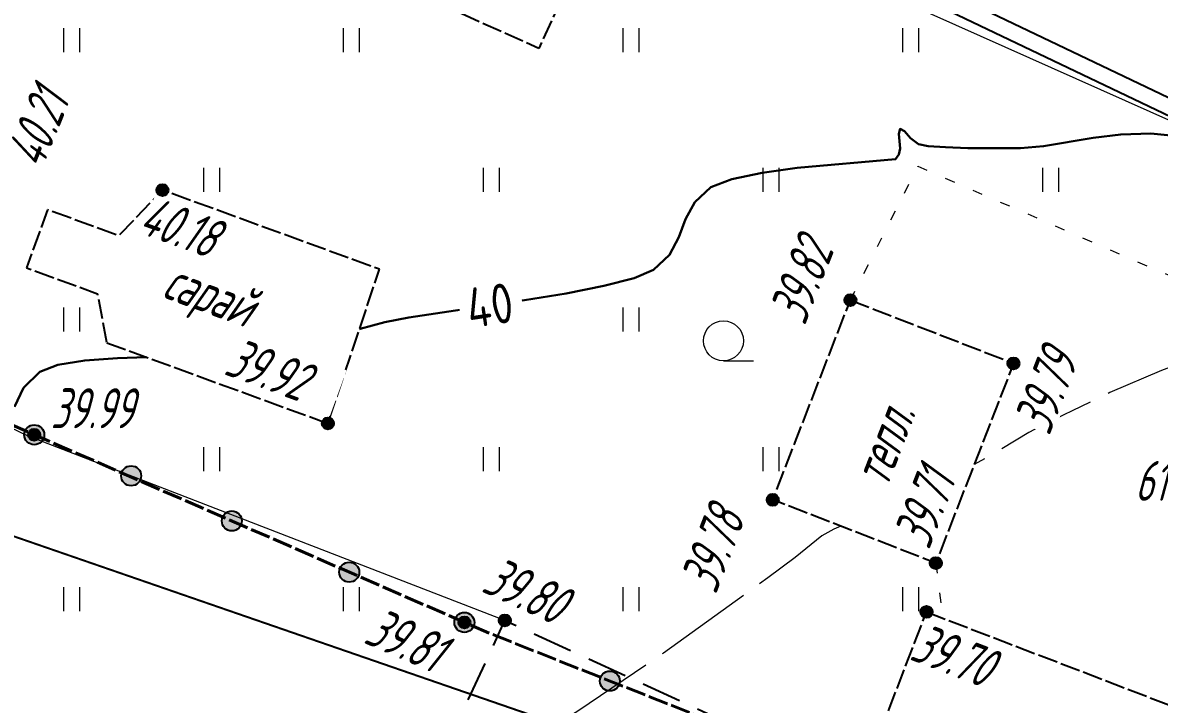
# Model space of a CAD drawing. Extents: x 2208637 to 2213412, y 575334 to 577367.
# Drawn here: x 2211053.77 to 2211082.22, y 576566.66 to 576583.74 of the extents above; entities that cross this region are included whole.
import ezdxf
from ezdxf.enums import TextEntityAlignment as Align

# ---------------------------------------------------------------- set-up
doc = ezdxf.new("R2010")
doc.units = 0
doc.header["$LTSCALE"] = 0.5
for name, pattern in [('2000_16', [1, 1, 0]), ('2000_23', [3, 2, -1]), ('2000_366_2', [1.5, 0.5, -1]), ('500_121_1_2', [1, 1, 0]), ('500_329_3', [6, 5, -1])]:
    doc.linetypes.add(name, pattern=pattern)
doc.layers.get('0').update_dxf_attribs({"lineweight": 25})
for name, color, linetype, lineweight in [('ИИ_ГАЗОПРОВОДЫ', 150, 'Continuous', 25), ('ИИ_ГОРИЗОНТАЛИ_ОСН', 32, 'Continuous', 15), ('ИИ_ГОРИЗОНТАЛИ_УТОЛЩ', 32, 'Continuous', 30), ('ИИ_ГРАНИЦЫ_ЗЕМЛЕПОЛЬЗОВАТЕЛЕЙ', 7, 'Continuous', 25), ('ИИ_ОГРАДЫ', 7, 'Continuous', 25), ('ИИ_ОТМЕТКИ', 7, 'Continuous', 25), ('ИИ_СООРУЖЕНИЯ', 7, 'Continuous', 25), ('ИИ_УГОДЬЯ', 7, 'Continuous', 25)]:
    doc.layers.add(name, color=color, linetype=linetype, lineweight=lineweight)
doc.styles.add('GOST 2.304', font='cs_gost2304.shx', dxfattribs={"width": 0.8, "oblique": 15})
doc.styles.add('VNIPISIMPLEXCUR', font='simplex.shx', dxfattribs={"width": 0.8, "oblique": 15})
doc.linetypes.add('2000_475_1', pattern='A,3,[1,Topography.shx,S=0.5,R=90,X=0,Y=0],0', length=3)
doc.linetypes.add('2000_485_1', pattern='A,34.5,[1,Topography.shx,S=1.5,R=120,X=0.5,Y=-0.87],-0.01,[1,Topography.shx,S=1.5,R=0,X=-0.25,Y=0.43],0,[3,Topography.shx,S=1,R=0,X=0.5,Y=0],-0.01,[1,Topography.shx,S=1.5,R=60,X=0.5,Y=-0.87],-1,34.5', length=70.02)

# ---------------------------------------------------------------- blocks, each defined once
blk = doc.blocks.new('500_401')
at = {"color": 0, "linetype": 'Continuous', "lineweight": -2}
for points in [[(-0.4, 0), (-0.4, 1.2)], [(0.4, 0), (0.4, 1.2)]]:
    blk.add_lwpolyline(points, dxfattribs=at)
blk = doc.blocks.new('500_379')
at = {"color": 0, "linetype": 'Continuous', "lineweight": -2}
blk.add_lwpolyline([(0, -1), (1.5, -1)], dxfattribs=at)
blk.add_circle((0, 0), 1, dxfattribs=at)
blk = doc.blocks.new('500_330_1')
at = {"linetype": 'Continuous', "lineweight": -2}
h = blk.add_hatch(color=0, dxfattribs=at)
h.dxf.hatch_style = 1
edge = h.paths.add_edge_path()
edge.add_arc((0, 0), 0.3, 0, 360)
at = {"color": 0, "linetype": 'Continuous', "lineweight": -2}
blk.add_circle((0, 0), 0.3, dxfattribs=at)
at = {"color": 0, "linetype": 'Continuous', "lineweight": -2, "style": 'GOST 2.304', "flags": 1}
for tag, p in [('Номер', (-1, -1)), ('Номер_рабочей_станции', (-1, -3.5))]:
    blk.add_attdef(tag, text='', height=2, dxfattribs=at).set_placement(p, align=Align.RIGHT)
at = {"color": 0, "linetype": 'Continuous', "lineweight": -2, "style": 'GOST 2.304'}
blk.add_attdef('Высота', (1, -1), '', height=2, dxfattribs=at)
at = {"color": 0, "linetype": 'Continuous', "lineweight": -2, "style": 'GOST 2.304', "flags": 1}
blk.add_attdef('Код', (0, -3.5), '', height=2, dxfattribs=at)
blk = doc.blocks.new('P029AA08E7A954FD2BA961A5E701E21')
at = {"color": 0, "linetype": '2000_485_1', "lineweight": -2, "flags": 128}
blk.add_lwpolyline([(2211023.69, 576553.94), (2211034.86, 576550.47), (2211041.3, 576548.58), (2211053.04, 576545.51), (2211062.58, 576543.5), (2211069.6, 576541.04), (2211098.16, 576530.74), (2211100.55, 576534.91), (2211102.05, 576554.09), (2211033.52, 576577.79)], close=True, dxfattribs=at)
at = {"color": 0, "lineweight": -2, "flags": 1}
for tag in ['Адрес (местоположение) участка', 'Дата постановки на учет', 'Тип объекта', 'Статус записи о ЗУ по справочнику', 'Кадастровый номер, обозначение, учетный номер объекта', 'Кадастровый номер квартала', 'Вид разрешенного использования по классификатору', 'Площадь, кв.м', 'Категория земель', 'Вид использования по документу', 'Кадастровая стоимость']:
    blk.add_attdef(tag, (0, 0), '', height=0.2, dxfattribs=at)
blk = doc.blocks.new('P6182474FC40E432D89E57CF4B959C1')
at = {"color": 0, "linetype": '2000_485_1', "lineweight": -2, "flags": 128}
blk.add_lwpolyline([(2211043.35, 576600.09), (2211092.43, 576576.64), (2211102.72, 576571.01), (2211100.04, 576554.79), (2211033.52, 576577.79)], close=True, dxfattribs=at)
at = {"color": 0, "lineweight": -2, "flags": 1}
for tag in ['Адрес (местоположение) участка', 'Дата постановки на учет', 'Тип объекта', 'Статус записи о ЗУ по справочнику', 'Кадастровый номер, обозначение, учетный номер объекта', 'Кадастровый номер квартала', 'Вид разрешенного использования по классификатору', 'Площадь, кв.м', 'Категория земель', 'Вид использования по документу', 'Кадастровая стоимость']:
    blk.add_attdef(tag, (0, 0), '', height=0.2, dxfattribs=at)
blk = doc.blocks.new('P2D77BC462B3143EBA94363F99996C1')
at = {"color": 0, "linetype": '2000_485_1', "lineweight": -2, "flags": 128}
blk.add_lwpolyline([(2211044.82, 576602.61), (2211095.93, 576580.14), (2211095.37, 576575.68), (2211043.85, 576600.3)], close=True, dxfattribs=at)
at = {"color": 0, "lineweight": -2, "flags": 1}
for tag in ['Адрес (местоположение) участка', 'Дата постановки на учет', 'Тип объекта', 'Статус записи о ЗУ по справочнику', 'Кадастровый номер, обозначение, учетный номер объекта', 'Кадастровый номер квартала', 'Вид разрешенного использования по классификатору', 'Площадь, кв.м', 'Категория земель', 'Вид использования по документу', 'Кадастровая стоимость']:
    blk.add_attdef(tag, (0, 0), '', height=0.2, dxfattribs=at)
blk = doc.blocks.new('*U56')
at = {"color": 7, "true_color": 0xffffff}
blk.add_wipeout([(-1.525, 1.1), (1.625, 1.1), (1.625, -1.1), (-1.525, -1.1)], dxfattribs=at)
at = {"color": 0, "linetype": 'Continuous', "lineweight": -2, "style": 'GOST 2.304'}
blk.add_attdef('Высота', text='', height=2, dxfattribs=at).set_placement((0, 0), align=Align.MIDDLE_CENTER)
blk = doc.blocks.new('500_107_1_1')
at = {"linetype": 'Continuous', "lineweight": -2}
h = blk.add_hatch(color=0, dxfattribs=at)
h.dxf.hatch_style = 1
edge = h.paths.add_edge_path()
edge.add_arc((0, 0), 0.5, 0, 360)
at = {"color": 0, "linetype": 'Continuous', "lineweight": -2}
blk.add_circle((0, 0), 0.5, dxfattribs=at)
at = {"color": 0, "linetype": 'Continuous', "lineweight": -2, "style": 'VNIPISIMPLEXCUR', "oblique": 15, "width": 0.8}
for tag, p in [('Номер', (1, -0.5)), ('Тип', (1, -3)), ('Высота', (1, -5.5)), ('Пояснительная_надпись', (1, -8))]:
    blk.add_attdef(tag, p, '', height=2, dxfattribs=at)

msp = doc.modelspace()

# ---------------------------------------------------------------- linework, layer by layer
at = {"layer": 'ИИ_ГАЗОПРОВОДЫ', "color": 7, "linetype": '500_121_1_2', "lineweight": 40, "flags": 128}
msp.add_lwpolyline([(2210947.509, 576553.129), (2210962.73, 576547.52), (2210976.437, 576542.375), (2210981.974, 576540.409), (2210987.843, 576538.033), (2210994.856, 576535.495), (2211008.37, 576526.26), (2211013.09, 576532.78), (2211014.085, 576534.05), (2211016.197, 576541.336), (2211017.412, 576545.107), (2211019.38, 576550.369), (2211021.035, 576553.701), (2211023.92, 576559.7), (2211026.15, 576564.54), (2211027.77, 576568.06), (2211032.38, 576577.47), (2211034.5, 576581.95), (2211065.448, 576568.443), (2211075.152, 576564.598), (2211082.651, 576561.98), (2211099.808, 576555.972), (2211106.03, 576558.44), (2211110.98, 576559.97), (2211115.68, 576561.55), (2211120.47, 576563.15), (2211125.59, 576564.86), (2211129.62, 576566.16), (2211135.176, 576556.65), (2211140.856, 576544.549), (2211140.961, 576544.326), (2211144.553, 576536.806), (2211148.385, 576528.784), (2211153.244, 576518.943), (2211158.041, 576509.227), (2211158.514, 576508.27)], dxfattribs=at)
at = {"layer": 'ИИ_ГОРИЗОНТАЛИ_ОСН', "color": 32, "linetype": '500_329_3', "lineweight": 20, "elevation": 39.75, "flags": 128}
for points in [[(2211106.162, 576532.281), (2211106.125, 576532.269), (2211106.078, 576532.205), (2211106.049, 576532.062), (2211106.041, 576531.808), (2211105.979, 576531.453), (2211105.852, 576531.102), (2211105.72, 576530.819), (2211105.559, 576530.705), (2211105.412, 576530.907), (2211104.588, 576532.794), (2211104.296, 576533.387), (2211104.05, 576533.73), (2211103.735, 576533.924), (2211103.418, 576534.018), (2211102.748, 576534.073), (2211102.434, 576534.073), (2211101.67, 576533.943), (2211101.02, 576533.968), (2211100.803, 576533.863), (2211100.784, 576533.58), (2211100.838, 576532.954), (2211101.338, 576529.048), (2211101.418, 576528.225), (2211101.433, 576527.665), (2211101.342, 576527.066), (2211100.907, 576525.659), (2211100.892, 576525.318), (2211101.033, 576525.004), (2211101.474, 576524.553), (2211101.593, 576524.245), (2211101.544, 576523.928), (2211101.374, 576523.493), (2211100.83, 576522.331), (2211100.538, 576521.639), (2211100.287, 576520.895), (2211100.126, 576520.161), (2211099.965, 576519.176), (2211099.486, 576515.755), (2211099.325, 576514.805), (2211099.195, 576514.234), (2211099.097, 576513.95), (2211099.032, 576513.842), (2211098.999, 576513.816), (2211098.931, 576513.788), (2211098.783, 576513.772), (2211098.538, 576513.83), (2211098.187, 576514.013), (2211097.743, 576514.311), (2211097.033, 576514.733), (2211096.794, 576514.906), (2211096.557, 576515.035), (2211096.254, 576515.081), (2211095.917, 576515.025), (2211095.5, 576514.872), (2211095.032, 576514.63), (2211094.543, 576514.304), (2211094.064, 576513.9), (2211093.646, 576513.384), (2211093.307, 576512.781), (2211092.788, 576511.714), (2211092.568, 576511.447), (2211092.292, 576511.349), (2211092.012, 576511.342), (2211091.058, 576511.439), (2211090.822, 576511.419), (2211090.529, 576511.282), (2211089.397, 576510.641), (2211088.788, 576510.314), (2211088.385, 576510.13), (2211088.171, 576510.067), (2211088.084, 576510.072), (2211088.06, 576510.091), (2211088.048, 576510.122), (2211088.074, 576510.199), (2211088.215, 576510.343), (2211089.042, 576510.939), (2211089.419, 576511.251), (2211089.631, 576511.492), (2211089.719, 576511.653), (2211089.755, 576511.811), (2211089.752, 576511.958), (2211089.693, 576512.159), (2211089.544, 576512.407), (2211089.311, 576512.709), (2211089.114, 576513.039), (2211089.044, 576513.434), (2211089.153, 576513.918), (2211089.388, 576514.445), (2211089.692, 576514.952), (2211090.006, 576515.376), (2211090.271, 576515.652), (2211090.556, 576515.788), (2211091.124, 576515.851), (2211091.373, 576516.001), (2211091.554, 576516.269), (2211091.766, 576516.718), (2211091.974, 576517.305), (2211092.14, 576517.986), (2211092.227, 576518.718), (2211092.199, 576519.458), (2211092.072, 576520.063), (2211091.847, 576520.758), (2211091.539, 576521.508), (2211091.163, 576522.277), (2211090.733, 576523.027), (2211090.264, 576523.724), (2211089.771, 576524.331), (2211089.268, 576524.812), (2211088.622, 576525.223), (2211088.003, 576525.431), (2211087.384, 576525.526), (2211086.737, 576525.595), (2211086.035, 576525.726), (2211085.249, 576526.007), (2211084.515, 576526.367), (2211083.617, 576526.846), (2211082.628, 576527.405), (2211081.623, 576528.008), (2211080.675, 576528.617), (2211079.858, 576529.196), (2211079.347, 576529.613), (2211079.072, 576529.885), (2211078.908, 576530.115), (2211078.858, 576530.227), (2211078.783, 576530.469), (2211078.729, 576530.86), (2211078.741, 576531.401), (2211078.842, 576532.035), (2211078.977, 576532.528), (2211079.076, 576532.777), (2211079.183, 576532.902), (2211079.317, 576532.973), (2211079.489, 576533.015), (2211079.727, 576533.001), (2211080.437, 576532.849), (2211081.635, 576532.633), (2211083.921, 576532.248), (2211085.157, 576532.072), (2211086.286, 576531.949), (2211087.028, 576531.911), (2211087.447, 576531.928), (2211087.647, 576531.965), (2211087.82, 576532.042), (2211088.011, 576532.154), (2211088.276, 576532.349), (2211088.581, 576532.653), (2211088.868, 576533.09), (2211089.011, 576533.472), (2211089.061, 576533.772), (2211089.064, 576533.975), (2211089.04, 576534.163), (2211088.965, 576534.339), (2211088.765, 576534.612), (2211088.38, 576534.98), (2211087.233, 576535.848), (2211086.878, 576536.138), (2211086.713, 576536.323), (2211086.667, 576536.427), (2211086.683, 576536.533), (2211086.75, 576536.632), (2211086.922, 576536.737), (2211087.73, 576536.967), (2211088.201, 576537.219), (2211088.494, 576537.546), (2211088.959, 576538.16), (2211090.909, 576540.883), (2211091.585, 576541.804), (2211092.193, 576542.592), (2211092.599, 576543.069), (2211092.84, 576543.31), (2211093.016, 576543.43), (2211093.261, 576543.507), (2211093.495, 576543.546), (2211093.796, 576543.543), (2211094.167, 576543.46), (2211094.549, 576543.302), (2211094.958, 576543.083), (2211095.3, 576542.752), (2211095.769, 576542.137), (2211096.933, 576540.459), (2211097.554, 576539.599), (2211098.152, 576538.861), (2211098.588, 576538.426), (2211098.878, 576538.226), (2211099.049, 576538.164), (2211099.127, 576538.157), (2211099.227, 576538.166), (2211099.427, 576538.227), (2211099.722, 576538.41), (2211100.099, 576538.788), (2211100.529, 576539.391), (2211100.893, 576540.032), (2211101.171, 576540.597), (2211101.34, 576540.97), (2211101.454, 576541.284), (2211101.499, 576541.548), (2211101.561, 576542.167), (2211101.717, 576543.375), (2211101.799, 576543.89), (2211101.925, 576544.332), (2211102.42, 576545.726), (2211102.681, 576546.552), (2211102.877, 576547.382), (2211102.952, 576548.006), (2211102.941, 576548.43), (2211102.86, 576548.8), (2211102.81, 576548.927), (2211102.688, 576549.15), (2211102.459, 576549.422), (2211102.085, 576549.696), (2211100.981, 576550.228), (2211100.439, 576550.585), (2211099.976, 576551.124), (2211099.66, 576551.724), (2211099.408, 576552.376), (2211099.217, 576553.059), (2211099.084, 576553.75), (2211099.006, 576554.429), (2211098.981, 576555.073), (2211099.006, 576555.66), (2211099.12, 576556.286), (2211099.32, 576556.868), (2211099.565, 576557.392), (2211100.025, 576558.211), (2211100.158, 576558.479), (2211100.359, 576558.96), (2211100.432, 576559.174), (2211100.489, 576559.454), (2211100.525, 576559.753), (2211100.532, 576560.013), (2211100.507, 576560.283), (2211100.305, 576561.328), (2211100.18, 576561.739), (2211099.981, 576562.148), (2211099.682, 576562.527), (2211099.3, 576562.774), (2211098.885, 576562.872), (2211098.464, 576562.924), (2211098.065, 576563.031), (2211097.711, 576563.297), (2211097.496, 576563.682), (2211097.434, 576564.087), (2211097.432, 576564.519), (2211097.399, 576564.983), (2211097.244, 576565.487), (2211096.966, 576565.941), (2211096.449, 576566.665), (2211095.758, 576567.582), (2211094.106, 576569.681), (2211092.523, 576571.613), (2211091.918, 576572.322), (2211091.522, 576572.755), (2211091.046, 576573.192), (2211090.595, 576573.549), (2211089.803, 576574.109), (2211089.481, 576574.354), (2211088.733, 576575.075), (2211088.41, 576575.309), (2211088.068, 576575.506), (2211087.696, 576575.688), (2211087.325, 576575.842), (2211086.986, 576575.959), (2211086.708, 576576.027), (2211086.382, 576576.054), (2211086.114, 576576.023), (2211085.514, 576575.918), (2211084.657, 576575.745), (2211083.523, 576575.452), (2211082.909, 576575.258), (2211082.274, 576575.024), (2211080.983, 576574.472), (2211079.375, 576573.694), (2211078.954, 576573.47), (2211078.005, 576572.9), (2211077.585, 576572.673)], [(2211074.243, 576571.124), (2211074.071, 576571.046), (2211073.774, 576570.887), (2211073.107, 576570.343), (2211072.42, 576569.831), (2211069.807, 576567.946), (2211067.664, 576566.492), (2211067.228, 576566.219), (2211066.798, 576565.976), (2211066.351, 576565.756), (2211065.846, 576565.549), (2211065.412, 576565.409), (2211064.602, 576565.209), (2211062.708, 576564.685), (2211061.39, 576564.235), (2211060.434, 576563.869), (2211059.972, 576563.672), (2211059.542, 576563.469), (2211058.613, 576562.955), (2211058.231, 576562.715), (2211057.948, 576562.512), (2211057.793, 576562.368), (2211057.732, 576562.178), (2211057.728, 576561.992), (2211057.655, 576561.846), (2211057.481, 576561.821), (2211057.278, 576561.875), (2211057.073, 576561.854), (2211056.88, 576561.645), (2211056.518, 576561.17), (2211056.059, 576560.52), (2211055.572, 576559.787), (2211055.129, 576559.06), (2211054.801, 576558.431), (2211054.66, 576557.99), (2211054.736, 576557.576), (2211054.96, 576557.21), (2211055.219, 576556.878), (2211055.376, 576556.628), (2211055.427, 576556.444), (2211055.415, 576556.322), (2211055.361, 576556.202), (2211055.278, 576556.105), (2211055.109, 576555.999), (2211054.813, 576555.91), (2211053.84, 576555.75), (2211053.301, 576555.583), (2211052.853, 576555.367), (2211052.303, 576555.067), (2211050.47, 576554.028), (2211049.941, 576553.754), (2211049.524, 576553.577), (2211049.019, 576553.44), (2211048.514, 576553.351), (2211047.601, 576553.26)]]:
    msp.add_lwpolyline(points, dxfattribs=at)
at = {"layer": 'ИИ_ГОРИЗОНТАЛИ_УТОЛЩ', "elevation": 40, "flags": 128}
for points in [[(2211082.843, 576580.878), (2211082.011, 576580.96), (2211081.255, 576580.938), (2211080.564, 576580.852), (2211079.322, 576580.642), (2211078.746, 576580.595), (2211077.423, 576580.596), (2211076.864, 576580.615), (2211076.436, 576580.647), (2211076.189, 576580.693), (2211075.987, 576580.842), (2211075.839, 576581.016), (2211075.732, 576581.077), (2211075.698, 576580.955), (2211075.736, 576580.586), (2211075.699, 576580.431), (2211075.619, 576580.314), (2211073.152, 576580.097), (2211072.275, 576579.978), (2211071.517, 576579.819), (2211070.991, 576579.613), (2211070.592, 576579.243), (2211070.362, 576578.813), (2211070.188, 576578.36), (2211069.959, 576577.924), (2211069.561, 576577.544), (2211069.073, 576577.337), (2211068.314, 576577.141), (2211067.37, 576576.957), (2211066.325, 576576.786), (2211063.434, 576576.352), (2211062.835, 576576.236), (2211062.21, 576576.067), (2211062.198, 576576.063)], [(2211056.865, 576575.358), (2211056.141, 576575.337), (2211055.32, 576575.277), (2211054.648, 576575.168), (2211054.191, 576574.992), (2211053.788, 576574.594), (2211053.559, 576574.115)]]:
    msp.add_lwpolyline(points, dxfattribs=at)
at = {"layer": 'ИИ_ОГРАДЫ', "linetype": '2000_475_1', "lineweight": 20, "flags": 128}
for points in [[(2211106.27, 576593.27), (2211097.72, 576595.311), (2211097.304, 576588.518), (2211096.842, 576586.212), (2211096.242, 576581.738), (2211095.734, 576575.282), (2211090.564, 576577.68), (2211075.273, 576584.507), (2211068.733, 576587.644)], [(2211065.836, 576568.765), (2211053.886, 576573.391), (2211049.895, 576575.296), (2211046.538, 576576.74), (2211039.862, 576579.482), (2211035.13, 576581.54)]]:
    msp.add_lwpolyline(points, dxfattribs=at)
at = {"layer": 'ИИ_СООРУЖЕНИЯ', "linetype": '2000_16', "flags": 128}
for points in [[(2211062.191, 576590.579), (2211068.733, 576587.644), (2211066.69, 576583.09), (2211060.148, 576586.026)], [(2211055.87, 576575.721), (2211061.408, 576573.7), (2211062.698, 576577.56), (2211057.264, 576579.542), (2211056.169, 576578.401), (2211054.389, 576579.051), (2211053.859, 576577.599), (2211055.636, 576576.948)], [(2211074.485, 576576.788), (2211078.568, 576575.203), (2211076.625, 576570.2), (2211072.542, 576571.785)], [(2211076.391, 576568.979), (2211083.325, 576566.315), (2211083.199, 576565.987), (2211081.962, 576562.769), (2211075.028, 576565.433)]]:
    msp.add_lwpolyline(points, close=True, dxfattribs=at)
at = {"layer": 'ИИ_СООРУЖЕНИЯ', "linetype": '2000_23', "flags": 128}
msp.add_lwpolyline([(2211061.788, 576559.963), (2211065.836, 576568.765), (2211071.866, 576565.992), (2211067.817, 576557.19)], close=True, dxfattribs=at)
at = {"layer": 'ИИ_УГОДЬЯ', "linetype": '2000_366_2', "lineweight": 20, "flags": 128}
for points in [[(2211074.485, 576576.788), (2211076.178, 576580.14), (2211096.152, 576571.453), (2211102.283, 576568.786)], [(2211076.625, 576570.2), (2211076.801, 576568.822)]]:
    msp.add_lwpolyline(points, dxfattribs=at)

# ---------------------------------------------------------------- block references
at = {"layer": 'ИИ_ГАЗОПРОВОДЫ', "color": 7, "xscale": 0.5, "yscale": 0.5, "zscale": 0.5}
for p in [(2211054.056, 576573.414, 39.993), (2211056.482, 576572.386, 39.954), (2211059.002, 576571.256, 39.903), (2211061.941, 576569.973, 39.85), (2211064.823, 576568.715, 39.807), (2211068.465, 576567.247, 39.753)]:
    msp.add_blockref('500_107_1_1', p, dxfattribs=at)
at = {"layer": 'ИИ_УГОДЬЯ', "lineweight": 20, "xscale": 0.5, "yscale": 0.5, "zscale": 0.5}
for name, p in [('500_401', (2211055, 576583)), ('500_401', (2211062, 576583)), ('500_401', (2211069, 576583)), ('500_401', (2211076, 576583)), ('500_401', (2211058.5, 576579.5)), ('500_401', (2211065.5, 576579.5)), ('500_401', (2211072.5, 576579.5)), ('500_401', (2211079.5, 576579.5)), ('500_401', (2211055, 576576)), ('500_401', (2211069, 576576)), ('500_379', (2211071.308, 576575.768)), ('500_401', (2211058.5, 576572.5)), ('500_401', (2211065.5, 576572.5)), ('500_401', (2211072.5, 576572.5)), ('500_401', (2211055, 576569)), ('500_401', (2211062, 576569)), ('500_401', (2211069, 576569)), ('500_401', (2211076, 576569))]:
    msp.add_blockref(name, p, dxfattribs=at)

# ---------------------------------------------------------------- next in the draw order: wipeouts: each hides what was drawn before it
at = {"lineweight": 0}
for points, layer in [([(2211064.843, 576575.987), (2211066.242, 576576.197), (2211066.073, 576577.324), (2211064.673, 576577.114)], 'ИИ_ГОРИЗОНТАЛИ_УТОЛЩ'), ([(2211081.656, 576571.691), (2211089.503, 576571.691), (2211089.503, 576572.889), (2211081.656, 576572.889)], 'ИИ_ГРАНИЦЫ_ЗЕМЛЕПОЛЬЗОВАТЕЛЕЙ'), ([(2211054.358, 576580.128), (2211055.346, 576582.577), (2211054.217, 576583.032), (2211053.229, 576580.583)], 'ИИ_ОТМЕТКИ'), ([(2211073.429, 576576.15), (2211074.454, 576578.79), (2211073.319, 576579.23), (2211072.294, 576576.591)], 'ИИ_ОТМЕТКИ'), ([(2211079.546, 576573.39), (2211080.57, 576576.027), (2211079.507, 576576.439), (2211078.484, 576573.803)], 'ИИ_ОТМЕТКИ'), ([(2211054.519, 576573.509), (2211057.327, 576573.509), (2211057.327, 576574.649), (2211054.519, 576574.649)], 'ИИ_ОТМЕТКИ'), ([(2211071.202, 576569.419), (2211072.225, 576572.056), (2211071.163, 576572.468), (2211070.139, 576569.832)], 'ИИ_ОТМЕТКИ'), ([(2211062.286, 576568.13), (2211064.713, 576567.071), (2211065.169, 576568.116), (2211062.742, 576569.175)], 'ИИ_ОТМЕТКИ'), ([(2211075.958, 576567.712), (2211078.598, 576566.698), (2211079.006, 576567.762), (2211076.367, 576568.777)], 'ИИ_ОТМЕТКИ'), ([(2211057.251, 576576.788), (2211060.202, 576575.711), (2211060.593, 576576.782), (2211057.642, 576577.858)], 'ИИ_СООРУЖЕНИЯ'), ([(2211075.476, 576572.073), (2211076.458, 576574.603), (2211075.646, 576574.918), (2211074.664, 576572.389)], 'ИИ_СООРУЖЕНИЯ')]:
    msp.add_wipeout(points, dxfattribs=at).dxf.layer = layer

# ---------------------------------------------------------------- next in the draw order: block references
at = {"layer": 'ИИ_ОТМЕТКИ'}
ref = msp.add_blockref('500_330_1', (2211053.236, 576580.466, 40.214), dxfattribs=dict(at, xscale=0.5, yscale=0.5, zscale=0.5, rotation=68.02474886966642))
ref.add_attrib('Высота', '40.21', (2211054.249, 576580.045), dxfattribs={"layer": '0', "color": 0, "linetype": 'Continuous', "lineweight": -2, "height": 1, "rotation": 68.0247, "style": 'GOST 2.304', "oblique": 15, "width": 0.8})
ref = msp.add_blockref('500_330_1', (2211074.485, 576576.788, 39.824), dxfattribs=dict(at, xscale=0.4999999999999999, yscale=0.4999999999999999, zscale=0.4999999999999999, rotation=68.77967390867194))
ref.add_attrib('Высота', '39.82', (2211073.345, 576576.129), dxfattribs={"layer": '0', "color": 0, "linetype": 'Continuous', "lineweight": -2, "height": 1, "rotation": 68.7797, "style": 'GOST 2.304', "oblique": 15, "width": 0.8})
ref = msp.add_blockref('500_330_1', (2211078.568, 576575.203, 39.787), dxfattribs=dict(at, xscale=0.4999999999999999, yscale=0.4999999999999999, zscale=0.4999999999999999, rotation=68.77967390867194))
ref.add_attrib('Высота', '39.79', (2211079.463, 576573.369), dxfattribs={"layer": '0', "color": 0, "linetype": 'Continuous', "lineweight": -2, "height": 1, "rotation": 68.7797, "style": 'GOST 2.304', "oblique": 15, "width": 0.8})
ref = msp.add_blockref('500_330_1', (2211054.056, 576573.414, 39.993), dxfattribs=dict(at, xscale=0.5, yscale=0.5, zscale=0.5))
ref.add_attrib('Высота', '39.99', (2211054.469, 576573.579), dxfattribs={"layer": '0', "color": 0, "linetype": 'Continuous', "lineweight": -2, "height": 1, "style": 'GOST 2.304', "oblique": 15, "width": 0.8})
ref = msp.add_blockref('500_330_1', (2211072.542, 576571.785, 39.776), dxfattribs=dict(at, xscale=0.4999999999999999, yscale=0.4999999999999999, zscale=0.4999999999999999, rotation=68.77967390867194))
ref.add_attrib('Высота', '39.78', (2211071.118, 576569.398), dxfattribs={"layer": '0', "color": 0, "linetype": 'Continuous', "lineweight": -2, "height": 1, "rotation": 68.7797, "style": 'GOST 2.304', "oblique": 15, "width": 0.8})
ref = msp.add_blockref('500_330_1', (2211076.391, 576568.979, 39.696), dxfattribs=dict(at, xscale=0.5, yscale=0.5, zscale=0.5, rotation=338.9813936632612))
ref.add_attrib('Высота', '39.70', (2211075.936, 576567.796), dxfattribs={"layer": '0', "color": 0, "linetype": 'Continuous', "lineweight": -2, "height": 1, "rotation": 338.9814, "style": 'GOST 2.304', "oblique": 15, "width": 0.8})
ref = msp.add_blockref('500_330_1', (2211064.823, 576568.715, 39.807), dxfattribs=dict(at, xscale=0.4999999999999999, yscale=0.4999999999999999, zscale=0.4999999999999999, rotation=336.4206505314578))
ref.add_attrib('Высота', '39.81', (2211062.268, 576568.214), dxfattribs={"layer": '0', "color": 0, "linetype": 'Continuous', "lineweight": -2, "height": 1, "rotation": 336.4207, "style": 'GOST 2.304', "oblique": 15, "width": 0.8})

# ---------------------------------------------------------------- next in the draw order: wipeouts: each hides what was drawn before it
at = {"lineweight": 0}
for points in [[(2211056.706, 576578.384), (2211059.169, 576577.485), (2211059.559, 576578.556), (2211057.097, 576579.455)], [(2211058.795, 576574.856), (2211061.455, 576573.885), (2211061.873, 576575.029), (2211059.213, 576575.999)], [(2211076.535, 576570.531), (2211077.501, 576573.018), (2211076.438, 576573.431), (2211075.473, 576570.944)], [(2211065.233, 576569.416), (2211067.784, 576568.243), (2211068.26, 576569.279), (2211065.709, 576570.452)], [(2211075.193, 576565.723), (2211077.74, 576564.745), (2211078.17, 576565.863), (2211075.623, 576566.841)]]:
    msp.add_wipeout(points, dxfattribs=at).dxf.layer = 'ИИ_ОТМЕТКИ'

# ---------------------------------------------------------------- next in the draw order: block references
at = {"layer": 'ИИ_ГРАНИЦЫ_ЗЕМЛЕПОЛЬЗОВАТЕЛЕЙ'}
for name in ['P2D77BC462B3143EBA94363F99996C1', 'P029AA08E7A954FD2BA961A5E701E21']:
    msp.add_blockref(name, (0, 0), dxfattribs=at)
ref = msp.add_blockref('P6182474FC40E432D89E57CF4B959C1', (0, 0), dxfattribs=at)
ref.add_attrib('Кадастровый номер, обозначение, учетный номер объекта', '61:37:0100101:94', (2211081.606, 576571.761), dxfattribs={"layer": '0', "color": 0, "lineweight": -2, "height": 1, "style": 'GOST 2.304', "oblique": 15, "width": 0.8})
at = {"layer": 'ИИ_ОТМЕТКИ'}
ref = msp.add_blockref('500_330_1', (2211057.264, 576579.542, 40.184), dxfattribs=dict(at, xscale=0.5, yscale=0.5, zscale=0.5, rotation=339.95101045597))
ref.add_attrib('Высота', '40.18', (2211056.62, 576578.489), dxfattribs={"layer": '0', "color": 0, "linetype": 'Continuous', "lineweight": -2, "height": 1, "rotation": 339.951, "style": 'GOST 2.304', "oblique": 15, "width": 0.8})
ref = msp.add_blockref('500_330_1', (2211061.408, 576573.7, 39.92), dxfattribs=dict(at, xscale=0.5, yscale=0.5, zscale=0.5, rotation=339.95101045597))
ref.add_attrib('Высота', '39.92', (2211058.772, 576574.939), dxfattribs={"layer": '0', "color": 0, "linetype": 'Continuous', "lineweight": -2, "height": 1, "rotation": 339.951, "style": 'GOST 2.304', "oblique": 15, "width": 0.8})
ref = msp.add_blockref('500_330_1', (2211076.625, 576570.2, 39.714), dxfattribs=dict(at, xscale=0.4999999999999999, yscale=0.4999999999999999, zscale=0.4999999999999999, rotation=68.77967390867194))
ref.add_attrib('Высота', '39.71', (2211076.452, 576570.51), dxfattribs={"layer": '0', "color": 0, "linetype": 'Continuous', "lineweight": -2, "height": 1, "rotation": 68.7797, "style": 'GOST 2.304', "oblique": 15, "width": 0.8})
ref = msp.add_blockref('500_330_1', (2211065.836, 576568.765, 39.801), dxfattribs=dict(at, xscale=0.5, yscale=0.5, zscale=0.5, rotation=335.300889804898))
ref.add_attrib('Высота', '39.80', (2211065.216, 576569.501), dxfattribs={"layer": '0', "color": 0, "linetype": 'Continuous', "lineweight": -2, "height": 1, "rotation": 335.3009, "style": 'GOST 2.304', "oblique": 15, "width": 0.8})

# ---------------------------------------------------------------- next in the draw order: texts
at = {"layer": 'ИИ_СООРУЖЕНИЯ', "ltscale": 0.5, "style": 'GOST 2.304', "oblique": 15, "width": 0.8}
for s, rotation, p in [('сарай', 339.951, (2211057.222, 576576.873, -88.25)), ('тепл.', 68.7797, (2211075.393, 576572.052, -88.25))]:
    msp.add_text(s, height=1, rotation=rotation, dxfattribs=at).set_placement(p)

# ---------------------------------------------------------------- next in the draw order: block references
at = {"layer": 'ИИ_ГОРИЗОНТАЛИ_УТОЛЩ', "color": 32, "lineweight": 20, "xscale": 0.5, "yscale": 0.5, "zscale": 0.5, "rotation": 8.537336361001424}
msp.add_blockref('*U56', (2211065.458, 576576.656, 40), dxfattribs=at).add_auto_attribs({'Высота': '40'})

doc.saveas('drawing.dxf')
